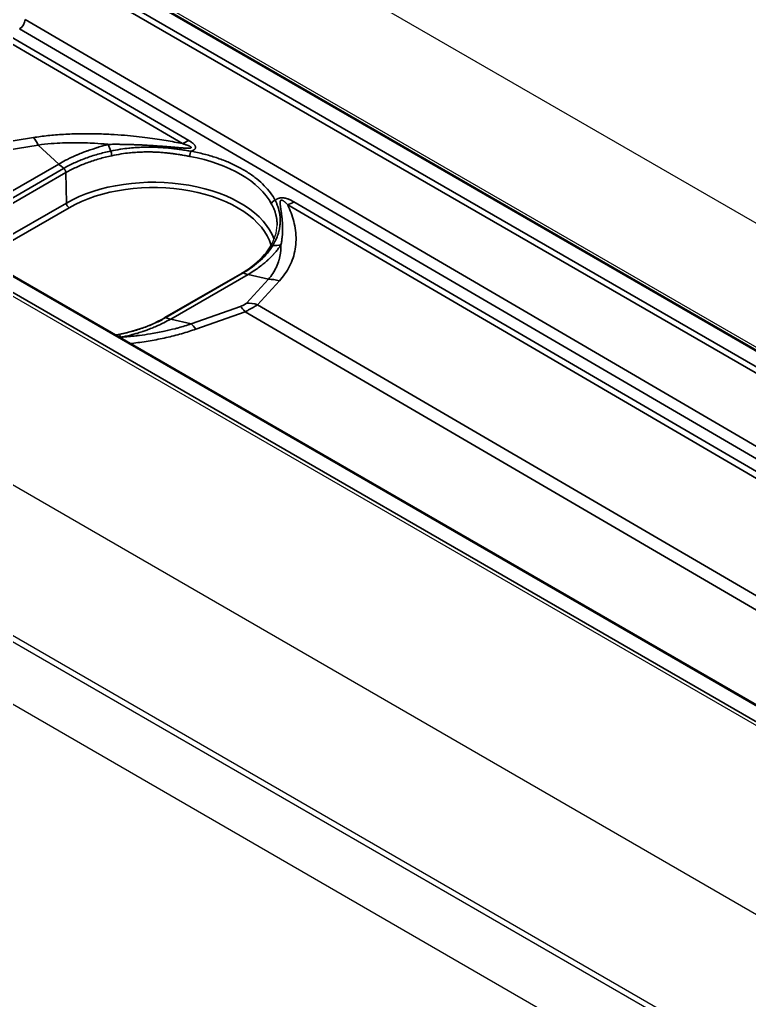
# Model space of a CAD drawing. Header units: millimetres. Extents: x 68 to 2000, y 100 to 2870.
# Drawn here: x 1266.9 to 1314.4, y 910.8 to 974.5 of the extents above; entities that cross this region are included whole.
import ezdxf

# ---------------------------------------------------------------- set-up
doc = ezdxf.new("R2010")
doc.units = ezdxf.units.MM
doc.header["$LTSCALE"] = 10
doc.layers.add('_Sichtbarkanten', color=7, linetype='Continuous', lineweight=25)
doc.layers.add('Sichtbar schmal (ISO)', color=7, linetype='Continuous', lineweight=35)

msp = doc.modelspace()

# ---------------------------------------------------------------- linework, layer by layer
at = {"layer": '_Sichtbarkanten'}
for p, q in [((1239.442, 1004.8), (1592.995, 800.676)), ((1200.551, 982.347), (1554.104, 778.223)), ((1268.434, 979.842), (1549.869, 817.355)), ((1268.893, 979.754), (1549.614, 817.68)), ((1529.887, 805.826), (1248.465, 968.305)), ((1528.295, 805.371), (1247.573, 967.446)), ((1225.476, 957.75), (1358.065, 881.2)), ((1281.335, 958.068), (1276.31, 955.168)), ((1358.065, 877.117), (1225.476, 953.667)), ((1263.13, 936.419), (1323.587, 901.514))]:
    msp.add_line(p, q, dxfattribs=at)
for points in [[(1283.192, 959.775), (1283.478, 960.247), (1283.627, 960.729), (1283.637, 961.184)], [(1273.141, 954.058), (1273.198, 954.069), (1273.254, 954.079), (1273.31, 954.09)]]:
    msp.add_open_spline(points, degree=3, dxfattribs=at)
for points, knots in [([(1281.335, 958.068), (1281.938, 958.417), (1282.446, 958.827), (1282.962, 959.431), (1283.086, 959.602), (1283.192, 959.775)], [0, 0, 0, 0, 0.5178966, 0.5178966, 0.7138598, 0.7138598, 0.7138598, 0.7138598]), ([(1273.31, 954.09), (1274.126, 954.249), (1274.904, 954.492), (1275.838, 954.911), (1276.082, 955.036), (1276.31, 955.168)], [0, 0, 0, 0, 0.5207502, 0.5207502, 0.7170145, 0.7170145, 0.7170145, 0.7170145])]:
    msp.add_open_spline(points, degree=3, knots=knots, dxfattribs=at)
at = {"layer": 'Sichtbar schmal (ISO)'}
for p, q in [((1549.744, 817.343), (1268.309, 979.829)), ((1548.671, 816.53), (1267.249, 979.009)), ((1267.425, 979.312), (1548.848, 816.833)), ((1373.371, 912.62), (1267.249, 974.543)), ((1373.016, 912.016), (1266.893, 973.938)), ((1265.595, 973.421), (1277.485, 966.484)), ((1265.998, 973.627), (1277.888, 966.69)), ((1529.762, 805.813), (1248.34, 968.293)), ((1247.443, 967.783), (1528.878, 805.296)), ((1267.8, 966.874), (1264.614, 966.363)), ((1268.106, 966.389), (1264.92, 965.878)), ((1268.106, 966.389), (1269.433, 965.155)), ((1269.433, 965.155), (1264.419, 962.26)), ((1269.758, 964.871), (1264.745, 961.976)), ((1269.903, 964.595), (1264.882, 961.696)), ((1269.933, 962.616), (1269.903, 964.595)), ((1269.933, 962.616), (1264.912, 959.718)), ((1270.109, 962.314), (1265.089, 959.415)), ((1360.57, 918.013), (1284.328, 962.492)), ((1360.973, 918.219), (1284.731, 962.698)), ((1276.4, 955.17), (1281.427, 958.073)), ((1281.747, 957.978), (1276.72, 955.076)), ((1283.076, 957.663), (1281.747, 957.978)), ((1281.65, 956.117), (1283.076, 957.663)), ((1282.36, 956.01), (1283.786, 957.555)), ((1278.048, 954.76), (1281.247, 955.884)), ((1347.699, 917.892), (1282.36, 956.01)), ((1278.355, 954.42), (1281.553, 955.544)), ((1346.892, 917.426), (1281.553, 955.544)), ((1278.048, 954.76), (1276.72, 955.076))]:
    msp.add_line(p, q, dxfattribs=at)
for centre, major_axis, ratio, start_param, end_param in [((1266.895, 974.346), (0.252, 0.432), 0.574372, 3.929641, 5.482984), ((1267.589, 964.735), (0.396, -2.468), 0.393811, 2.240031, 2.552528), ((1277.907, 970.762), (-2.52, -4.319), 0.574314, 0.673631, 0.787998), ((1273.139, 969.388), (-0.844, 4.928), 0.2363, 2.173153, 2.288257), ((1272.8, 965.828), (0.052, -0.244), 0.269756, 0.94211, 2.277777), ((1278.04, 965.78), (-0.045, -0.246), 0.23833, 3.782078, 5.332977), ((1275.592, 961.192), (8.044, -0.038), 0.580459, 0.302764, 1.273865), ((1270.466, 968.462), (-2.5, 4.33), 0.57735, 2.059502, 2.154544), ((1275.592, 959.349), (8.004, 0), 0.57735, 0.199414, 2.356194), ((1275.592, 959.148), (7.754, 0), 0.57735, 0.161447, 2.356194), ((1270.109, 962.518), (-0.125, 0.217), 0.57735, 0.802851, 2.356194), ((1283.515, 962.588), (-0.221, -0.117), 0.777335, 4.316243, 5.872026), ((1284.75, 966.77), (2.519, 4.319), 0.574305, 3.815214, 3.929583), ((1283.406, 959.646), (-0.214, 0.13), 0.76132, 5.358489, 6.283188), ((1282.357, 964.013), (-4.437, 2.305), 0.780416, 2.166146, 2.280298), ((1281.46, 957.852), (-0.125, 0.217), 0.589755, 5.691361, 6.283682), ((1280.749, 962.471), (-2.5, 4.33), 0.57735, 2.549208, 2.642415), ((1283.575, 955.416), (-1.838, 1.695), 0.802198, 5.25698, 5.569476), ((1281.746, 953.638), (-0.829, 2.359), 0.270007, 5.552685, 5.865182), ((1282.149, 953.871), (-1.838, 1.695), 0.802198, 5.25698, 5.569476), ((1275.722, 959.568), (-2.5, 4.33), 0.57735, 2.549208, 2.642415), ((1278.547, 952.514), (-0.829, 2.359), 0.270006, 5.552685, 5.865181), ((1273.056, 958.643), (0.846, -4.928), 0.23675, 5.857087, 5.971233)]:
    msp.add_ellipse(centre, major_axis=major_axis, ratio=ratio, start_param=start_param, end_param=end_param, dxfattribs=at)
for points in [[(1277.485, 966.484), (1277.312, 966.519), (1276.961, 966.587), (1276.423, 966.681), (1275.846, 966.774), (1275.211, 966.863), (1274.507, 966.948), (1273.72, 967.024), (1272.836, 967.086), (1271.862, 967.125), (1270.822, 967.13), (1269.752, 967.091), (1268.713, 967.005), (1268.095, 966.922), (1267.8, 966.874)], [(1273.171, 954.041), (1273.228, 954.051), (1273.285, 954.062), (1273.344, 954.073)], [(1273.503, 953.892), (1273.482, 953.89), (1273.462, 953.887), (1273.441, 953.885)]]:
    msp.add_open_spline(points, degree=3, dxfattribs=at)
for points, knots in [([(1277.888, 966.69), (1277.916, 966.674), (1277.942, 966.659), (1277.966, 966.643), (1277.991, 966.628), (1278.014, 966.613), (1278.035, 966.598), (1278.057, 966.583), (1278.078, 966.569), (1278.097, 966.554), (1278.116, 966.54), (1278.134, 966.526), (1278.151, 966.512), (1278.168, 966.498), (1278.184, 966.484), (1278.198, 966.471), (1278.213, 966.457), (1278.226, 966.444), (1278.238, 966.431), (1278.251, 966.418), (1278.262, 966.405), (1278.272, 966.392), (1278.282, 966.379), (1278.291, 966.366), (1278.298, 966.354), (1278.306, 966.341), (1278.313, 966.329), (1278.318, 966.316), (1278.323, 966.304), (1278.328, 966.292), (1278.33, 966.281), (1278.333, 966.269), (1278.335, 966.258), (1278.336, 966.247), (1278.336, 966.236), (1278.336, 966.225), (1278.334, 966.215), (1278.333, 966.204), (1278.33, 966.194), (1278.326, 966.185), (1278.323, 966.175), (1278.318, 966.165), (1278.312, 966.155), (1278.306, 966.146), (1278.299, 966.136), (1278.29, 966.126), (1278.281, 966.116), (1278.27, 966.106), (1278.258, 966.095), (1278.246, 966.085), (1278.232, 966.075), (1278.217, 966.066), (1278.202, 966.056), (1278.185, 966.046), (1278.167, 966.037), (1278.149, 966.028), (1278.129, 966.019), (1278.108, 966.01), (1278.087, 966.001), (1278.065, 965.992), (1278.041, 965.984)], [0, 0, 0, 0, 0.05, 0.05, 0.05, 0.1, 0.1, 0.1, 0.15, 0.15, 0.15, 0.2, 0.2, 0.2, 0.25, 0.25, 0.25, 0.3, 0.3, 0.3, 0.35, 0.35, 0.35, 0.4, 0.4, 0.4, 0.45, 0.45, 0.45, 0.5, 0.5, 0.5, 0.55, 0.55, 0.55, 0.6, 0.6, 0.6, 0.65, 0.65, 0.65, 0.7, 0.7, 0.7, 0.75, 0.75, 0.75, 0.8, 0.8, 0.8, 0.85, 0.85, 0.85, 0.9, 0.9, 0.9, 0.95, 0.95, 0.95, 1, 1, 1, 1]), ([(1272.657, 966.432), (1272.633, 966.434), (1272.609, 966.436), (1272.584, 966.438), (1272.321, 966.463), (1272.05, 966.484), (1271.769, 966.5), (1271.673, 966.506), (1271.576, 966.511), (1271.479, 966.515), (1271.264, 966.525), (1271.046, 966.531), (1270.827, 966.535), (1270.653, 966.538), (1270.479, 966.538), (1270.305, 966.537), (1270.159, 966.536), (1270.013, 966.533), (1269.868, 966.528), (1269.624, 966.521), (1269.382, 966.509), (1269.149, 966.493), (1269.08, 966.488), (1269.013, 966.483), (1268.946, 966.478), (1268.651, 966.455), (1268.372, 966.425), (1268.106, 966.389)], [0.0000012, 0.0000012, 0.0000012, 0.0000012, 0.0169782, 0.0169782, 0.0169782, 0.2, 0.2, 0.2, 0.2626292, 0.2626292, 0.2626292, 0.4, 0.4, 0.4, 0.5086743, 0.5086743, 0.5086743, 0.6, 0.6, 0.6, 0.7546445, 0.7546445, 0.7546445, 0.8, 0.8, 0.8, 1, 1, 1, 1]), ([(1272.657, 966.432), (1272.626, 966.423), (1272.594, 966.415), (1272.563, 966.406), (1272.479, 966.383), (1272.397, 966.36), (1272.315, 966.336), (1272.201, 966.304), (1272.089, 966.27), (1271.978, 966.236), (1271.949, 966.227), (1271.92, 966.218), (1271.891, 966.208), (1271.81, 966.183), (1271.729, 966.157), (1271.65, 966.13), (1271.542, 966.094), (1271.435, 966.057), (1271.327, 966.019), (1271.296, 966.008), (1271.265, 965.996), (1271.233, 965.985), (1271.156, 965.956), (1271.078, 965.927), (1270.998, 965.896), (1270.886, 965.853), (1270.771, 965.806), (1270.652, 965.756), (1270.635, 965.749), (1270.618, 965.742), (1270.6, 965.734), (1270.497, 965.69), (1270.39, 965.643), (1270.279, 965.592), (1270.189, 965.55), (1270.095, 965.505), (1269.999, 965.458), (1269.958, 965.437), (1269.916, 965.416), (1269.874, 965.395), (1269.733, 965.322), (1269.584, 965.242), (1269.433, 965.155)], [0.0000016, 0.0000016, 0.0000016, 0.0000016, 0.0305724, 0.0305724, 0.0305724, 0.1111111, 0.1111111, 0.1111111, 0.2222222, 0.2222222, 0.2222222, 0.2516769, 0.2516769, 0.2516769, 0.3333333, 0.3333333, 0.3333333, 0.4444444, 0.4444444, 0.4444444, 0.4764553, 0.4764553, 0.4764553, 0.5555556, 0.5555556, 0.5555556, 0.6666667, 0.6666667, 0.6666667, 0.6824604, 0.6824604, 0.6824604, 0.7777778, 0.7777778, 0.7777778, 0.8556233, 0.8556233, 0.8556233, 0.8888889, 0.8888889, 0.8888889, 1, 1, 1, 1]), ([(1277.485, 966.484), (1277.518, 966.474), (1277.549, 966.464), (1277.578, 966.454), (1277.608, 966.444), (1277.636, 966.435), (1277.662, 966.426), (1277.688, 966.417), (1277.713, 966.408), (1277.737, 966.399), (1277.761, 966.391), (1277.783, 966.382), (1277.804, 966.374), (1277.825, 966.366), (1277.845, 966.358), (1277.863, 966.35), (1277.882, 966.343), (1277.899, 966.335), (1277.915, 966.328), (1277.931, 966.321), (1277.945, 966.314), (1277.959, 966.307), (1277.972, 966.3), (1277.984, 966.294), (1277.995, 966.287), (1278.006, 966.281), (1278.015, 966.275), (1278.023, 966.27), (1278.031, 966.264), (1278.038, 966.258), (1278.043, 966.253), (1278.048, 966.248), (1278.052, 966.244), (1278.054, 966.239), (1278.057, 966.235), (1278.058, 966.231), (1278.058, 966.227), (1278.058, 966.223), (1278.057, 966.22), (1278.054, 966.217), (1278.052, 966.213), (1278.048, 966.21), (1278.042, 966.207), (1278.036, 966.204), (1278.029, 966.201), (1278.02, 966.199), (1278.011, 966.196), (1277.999, 966.194), (1277.987, 966.192), (1277.985, 966.192), (1277.983, 966.192), (1277.981, 966.191), (1277.97, 966.19), (1277.957, 966.188), (1277.943, 966.187), (1277.94, 966.187), (1277.938, 966.187), (1277.935, 966.187), (1277.921, 966.186), (1277.905, 966.185), (1277.888, 966.185), (1277.885, 966.185), (1277.882, 966.185), (1277.879, 966.185), (1277.862, 966.185), (1277.843, 966.184), (1277.823, 966.185), (1277.82, 966.185), (1277.816, 966.185), (1277.812, 966.185), (1277.792, 966.185), (1277.771, 966.185), (1277.749, 966.186), (1277.745, 966.186), (1277.741, 966.186), (1277.736, 966.187), (1277.714, 966.187), (1277.691, 966.188), (1277.667, 966.189), (1277.661, 966.19), (1277.656, 966.19), (1277.651, 966.19), (1277.627, 966.191), (1277.602, 966.193), (1277.576, 966.194), (1277.57, 966.194), (1277.564, 966.195), (1277.558, 966.195), (1277.532, 966.197), (1277.504, 966.199), (1277.476, 966.2), (1277.469, 966.201), (1277.462, 966.201), (1277.456, 966.202), (1277.427, 966.204), (1277.397, 966.206), (1277.367, 966.208), (1277.359, 966.209), (1277.351, 966.209), (1277.343, 966.21), (1277.312, 966.212), (1277.28, 966.215), (1277.247, 966.217), (1277.238, 966.218), (1277.229, 966.219), (1277.22, 966.219), (1277.186, 966.222), (1277.151, 966.225), (1277.115, 966.228), (1277.105, 966.229), (1277.094, 966.229), (1277.084, 966.23), (1277.047, 966.233), (1277.009, 966.236), (1276.97, 966.24), (1276.958, 966.241), (1276.947, 966.242), (1276.935, 966.243), (1276.895, 966.246), (1276.854, 966.249), (1276.811, 966.253), (1276.798, 966.254), (1276.785, 966.255), (1276.771, 966.256), (1276.728, 966.26), (1276.683, 966.264), (1276.637, 966.268), (1276.622, 966.269), (1276.607, 966.27), (1276.592, 966.271), (1276.545, 966.275), (1276.496, 966.279), (1276.445, 966.283), (1276.429, 966.285), (1276.412, 966.286), (1276.394, 966.288), (1276.343, 966.292), (1276.29, 966.296), (1276.236, 966.3), (1276.217, 966.302), (1276.197, 966.303), (1276.178, 966.305), (1276.123, 966.309), (1276.065, 966.314), (1276.006, 966.318), (1275.984, 966.32), (1275.963, 966.321), (1275.941, 966.323), (1275.881, 966.327), (1275.818, 966.332), (1275.754, 966.336), (1275.73, 966.338), (1275.705, 966.34), (1275.681, 966.342), (1275.616, 966.346), (1275.549, 966.351), (1275.479, 966.355), (1275.452, 966.357), (1275.424, 966.359), (1275.396, 966.36), (1275.326, 966.365), (1275.253, 966.369), (1275.179, 966.373), (1275.148, 966.375), (1275.117, 966.377), (1275.085, 966.379), (1275.009, 966.383), (1274.931, 966.387), (1274.85, 966.391), (1274.815, 966.393), (1274.78, 966.394), (1274.745, 966.396), (1274.663, 966.4), (1274.578, 966.404), (1274.491, 966.407), (1274.452, 966.409), (1274.413, 966.41), (1274.373, 966.412), (1274.284, 966.415), (1274.193, 966.418), (1274.099, 966.421), (1274.055, 966.422), (1274.011, 966.423), (1273.966, 966.424), (1273.87, 966.427), (1273.771, 966.429), (1273.668, 966.431), (1273.618, 966.431), (1273.568, 966.432), (1273.517, 966.433), (1273.412, 966.434), (1273.303, 966.435), (1273.19, 966.435), (1273.133, 966.435), (1273.076, 966.435), (1273.018, 966.435), (1272.901, 966.435), (1272.781, 966.433), (1272.657, 966.432)], [0, 0, 0, 0, 0.02439, 0.02439, 0.02439, 0.04878, 0.04878, 0.04878, 0.073171, 0.073171, 0.073171, 0.097561, 0.097561, 0.097561, 0.121951, 0.121951, 0.121951, 0.146341, 0.146341, 0.146341, 0.170732, 0.170732, 0.170732, 0.195122, 0.195122, 0.195122, 0.219512, 0.219512, 0.219512, 0.243902, 0.243902, 0.243902, 0.268293, 0.268293, 0.268293, 0.292683, 0.292683, 0.292683, 0.317073, 0.317073, 0.317073, 0.341463, 0.341463, 0.341463, 0.365854, 0.365854, 0.365854, 0.390244, 0.390244, 0.390244, 0.393518, 0.393518, 0.393518, 0.414634, 0.414634, 0.414634, 0.418112, 0.418112, 0.418112, 0.439024, 0.439024, 0.439024, 0.442703, 0.442703, 0.442703, 0.463415, 0.463415, 0.463415, 0.467296, 0.467296, 0.467296, 0.487805, 0.487805, 0.487805, 0.491893, 0.491893, 0.491893, 0.512195, 0.512195, 0.512195, 0.516493, 0.516493, 0.516493, 0.536585, 0.536585, 0.536585, 0.541088, 0.541088, 0.541088, 0.560976, 0.560976, 0.560976, 0.565682, 0.565682, 0.565682, 0.585366, 0.585366, 0.585366, 0.590276, 0.590276, 0.590276, 0.609756, 0.609756, 0.609756, 0.61487, 0.61487, 0.61487, 0.634146, 0.634146, 0.634146, 0.639465, 0.639465, 0.639465, 0.658537, 0.658537, 0.658537, 0.66406, 0.66406, 0.66406, 0.682927, 0.682927, 0.682927, 0.688655, 0.688655, 0.688655, 0.707317, 0.707317, 0.707317, 0.713249, 0.713249, 0.713249, 0.731707, 0.731707, 0.731707, 0.737844, 0.737844, 0.737844, 0.756098, 0.756098, 0.756098, 0.762438, 0.762438, 0.762438, 0.780488, 0.780488, 0.780488, 0.787032, 0.787032, 0.787032, 0.804878, 0.804878, 0.804878, 0.811627, 0.811627, 0.811627, 0.829268, 0.829268, 0.829268, 0.836222, 0.836222, 0.836222, 0.853659, 0.853659, 0.853659, 0.860817, 0.860817, 0.860817, 0.878049, 0.878049, 0.878049, 0.885411, 0.885411, 0.885411, 0.902439, 0.902439, 0.902439, 0.910011, 0.910011, 0.910011, 0.926829, 0.926829, 0.926829, 0.934609, 0.934609, 0.934609, 0.95122, 0.95122, 0.95122, 0.959197, 0.959197, 0.959197, 0.97561, 0.97561, 0.97561, 0.983776, 0.983776, 0.983776, 1, 1, 1, 1]), ([(1278.041, 965.984), (1277.999, 965.991), (1277.955, 965.998), (1277.907, 966.006), (1277.905, 966.007), (1277.902, 966.007), (1277.9, 966.008), (1277.855, 966.015), (1277.806, 966.023), (1277.755, 966.031), (1277.749, 966.032), (1277.743, 966.033), (1277.738, 966.034), (1277.689, 966.042), (1277.637, 966.05), (1277.583, 966.059), (1277.573, 966.061), (1277.562, 966.062), (1277.552, 966.064), (1277.501, 966.072), (1277.448, 966.08), (1277.392, 966.088), (1277.376, 966.091), (1277.36, 966.093), (1277.343, 966.095), (1277.291, 966.103), (1277.237, 966.111), (1277.181, 966.118), (1277.158, 966.121), (1277.135, 966.124), (1277.112, 966.128), (1277.059, 966.135), (1277.005, 966.141), (1276.949, 966.148), (1276.918, 966.152), (1276.887, 966.156), (1276.856, 966.159), (1276.803, 966.166), (1276.749, 966.172), (1276.693, 966.177), (1276.653, 966.182), (1276.613, 966.186), (1276.572, 966.19), (1276.52, 966.195), (1276.466, 966.2), (1276.411, 966.204), (1276.361, 966.208), (1276.31, 966.213), (1276.257, 966.216), (1276.206, 966.22), (1276.155, 966.224), (1276.102, 966.227), (1276.039, 966.231), (1275.974, 966.235), (1275.908, 966.238), (1275.86, 966.24), (1275.81, 966.242), (1275.76, 966.244), (1275.682, 966.247), (1275.602, 966.249), (1275.519, 966.251), (1275.475, 966.251), (1275.429, 966.252), (1275.383, 966.252), (1275.288, 966.253), (1275.189, 966.253), (1275.086, 966.251), (1275.047, 966.25), (1275.007, 966.25), (1274.967, 966.249), (1274.851, 966.246), (1274.729, 966.241), (1274.603, 966.234), (1274.571, 966.232), (1274.539, 966.23), (1274.507, 966.228), (1274.366, 966.219), (1274.219, 966.207), (1274.065, 966.192), (1274.043, 966.19), (1274.021, 966.187), (1273.998, 966.185), (1273.83, 966.167), (1273.654, 966.145), (1273.469, 966.117), (1273.458, 966.115), (1273.447, 966.113), (1273.436, 966.112), (1273.239, 966.081), (1273.032, 966.043), (1272.816, 965.998)], [0, 0, 0, 0, 0.0625, 0.0625, 0.0625, 0.0654165, 0.0654165, 0.0654165, 0.125, 0.125, 0.125, 0.1314929, 0.1314929, 0.1314929, 0.1875, 0.1875, 0.1875, 0.1982752, 0.1982752, 0.1982752, 0.25, 0.25, 0.25, 0.2650897, 0.2650897, 0.2650897, 0.3125, 0.3125, 0.3125, 0.3317574, 0.3317574, 0.3317574, 0.375, 0.375, 0.375, 0.3984009, 0.3984009, 0.3984009, 0.4375, 0.4375, 0.4375, 0.4650881, 0.4650881, 0.4650881, 0.5, 0.5, 0.5, 0.5318572, 0.5318572, 0.5318572, 0.5625, 0.5625, 0.5625, 0.5987144, 0.5987144, 0.5987144, 0.625, 0.625, 0.625, 0.6656738, 0.6656738, 0.6656738, 0.6875, 0.6875, 0.6875, 0.7327477, 0.7327477, 0.7327477, 0.75, 0.75, 0.75, 0.7999678, 0.7999678, 0.7999678, 0.8125, 0.8125, 0.8125, 0.8671806, 0.8671806, 0.8671806, 0.875, 0.875, 0.875, 0.9340318, 0.9340318, 0.9340318, 0.9375, 0.9375, 0.9375, 0.9999996, 0.9999996, 0.9999996, 0.9999996]), ([(1272.816, 965.998), (1272.532, 965.937), (1272.253, 965.868), (1271.981, 965.791), (1271.707, 965.713), (1271.44, 965.626), (1271.182, 965.531), (1270.924, 965.436), (1270.675, 965.333), (1270.437, 965.223), (1270.199, 965.112), (1269.973, 964.995), (1269.758, 964.871)], [0, 0, 0, 0, 0.248767, 0.248767, 0.248767, 0.499446, 0.499446, 0.499446, 0.749957, 0.749957, 0.749957, 1, 1, 1, 1]), ([(1272.884, 965.696), (1272.607, 965.636), (1272.334, 965.568), (1272.069, 965.492), (1271.802, 965.416), (1271.541, 965.331), (1271.29, 965.238), (1271.039, 965.145), (1270.796, 965.045), (1270.564, 964.938), (1270.333, 964.83), (1270.112, 964.716), (1269.903, 964.595)], [0, 0, 0, 0, 0.2490962, 0.2490962, 0.2490962, 0.5, 0.5, 0.5, 0.75, 0.75, 0.75, 1, 1, 1, 1]), ([(1277.966, 965.646), (1277.925, 965.654), (1277.881, 965.662), (1277.834, 965.67), (1277.832, 965.671), (1277.83, 965.671), (1277.828, 965.672), (1277.783, 965.68), (1277.735, 965.688), (1277.685, 965.698), (1277.679, 965.699), (1277.674, 965.7), (1277.668, 965.7), (1277.621, 965.709), (1277.57, 965.718), (1277.518, 965.727), (1277.508, 965.729), (1277.497, 965.731), (1277.487, 965.733), (1277.438, 965.741), (1277.386, 965.75), (1277.332, 965.759), (1277.316, 965.761), (1277.301, 965.764), (1277.284, 965.766), (1277.234, 965.775), (1277.181, 965.783), (1277.127, 965.791), (1277.105, 965.794), (1277.082, 965.798), (1277.06, 965.801), (1277.008, 965.808), (1276.956, 965.816), (1276.901, 965.823), (1276.871, 965.827), (1276.841, 965.831), (1276.811, 965.835), (1276.759, 965.842), (1276.707, 965.848), (1276.652, 965.855), (1276.614, 965.859), (1276.575, 965.864), (1276.535, 965.868), (1276.484, 965.873), (1276.433, 965.879), (1276.379, 965.884), (1276.331, 965.888), (1276.281, 965.893), (1276.23, 965.897), (1276.18, 965.901), (1276.13, 965.905), (1276.078, 965.909), (1276.017, 965.913), (1275.955, 965.917), (1275.89, 965.921), (1275.843, 965.924), (1275.795, 965.926), (1275.747, 965.928), (1275.671, 965.931), (1275.593, 965.934), (1275.512, 965.936), (1275.469, 965.937), (1275.425, 965.938), (1275.38, 965.939), (1275.288, 965.94), (1275.191, 965.94), (1275.092, 965.939), (1275.053, 965.939), (1275.015, 965.938), (1274.976, 965.937), (1274.862, 965.935), (1274.745, 965.931), (1274.622, 965.924), (1274.591, 965.923), (1274.56, 965.921), (1274.528, 965.919), (1274.391, 965.911), (1274.248, 965.9), (1274.098, 965.885), (1274.077, 965.883), (1274.055, 965.881), (1274.034, 965.878), (1273.87, 965.861), (1273.699, 965.84), (1273.519, 965.812), (1273.508, 965.811), (1273.498, 965.809), (1273.487, 965.807), (1273.295, 965.777), (1273.094, 965.741), (1272.884, 965.696)], [0.0000001, 0.0000001, 0.0000001, 0.0000001, 0.0625, 0.0625, 0.0625, 0.0654174, 0.0654174, 0.0654174, 0.125, 0.125, 0.125, 0.1314931, 0.1314931, 0.1314931, 0.1875, 0.1875, 0.1875, 0.1982746, 0.1982746, 0.1982746, 0.25, 0.25, 0.25, 0.2650893, 0.2650893, 0.2650893, 0.3125, 0.3125, 0.3125, 0.331757, 0.331757, 0.331757, 0.375, 0.375, 0.375, 0.3984005, 0.3984005, 0.3984005, 0.4375, 0.4375, 0.4375, 0.4650877, 0.4650877, 0.4650877, 0.5, 0.5, 0.5, 0.5318567, 0.5318567, 0.5318567, 0.5625, 0.5625, 0.5625, 0.5987139, 0.5987139, 0.5987139, 0.625, 0.625, 0.625, 0.6656732, 0.6656732, 0.6656732, 0.6875, 0.6875, 0.6875, 0.7327472, 0.7327472, 0.7327472, 0.75, 0.75, 0.75, 0.7999672, 0.7999672, 0.7999672, 0.8125, 0.8125, 0.8125, 0.8671801, 0.8671801, 0.8671801, 0.875, 0.875, 0.875, 0.9340309, 0.9340309, 0.9340309, 0.9375, 0.9375, 0.9375, 1, 1, 1, 1]), ([(1283.516, 962.791), (1283.427, 962.957), (1283.221, 963.282), (1282.821, 963.75), (1282.338, 964.189), (1281.776, 964.596), (1281.142, 964.966), (1280.444, 965.294), (1279.689, 965.576), (1278.886, 965.81), (1278.327, 965.932), (1278.041, 965.984)], [0, 0, 0, 0, 0.1111111, 0.2222222, 0.3333333, 0.4444444, 0.5555556, 0.6666667, 0.7777778, 0.8888889, 1, 1, 1, 1]), ([(1269.758, 964.871), (1269.774, 964.858), (1269.789, 964.844), (1269.804, 964.827), (1269.818, 964.811), (1269.832, 964.793), (1269.844, 964.774), (1269.85, 964.763), (1269.856, 964.753), (1269.862, 964.742), (1269.866, 964.733), (1269.871, 964.724), (1269.875, 964.714), (1269.883, 964.694), (1269.89, 964.673), (1269.895, 964.653), (1269.9, 964.633), (1269.902, 964.613), (1269.903, 964.595)], [0, 0, 0, 0, 0.2, 0.2, 0.2, 0.4, 0.4, 0.4, 0.507718, 0.507718, 0.507718, 0.6, 0.6, 0.6, 0.8, 0.8, 0.8, 1, 1, 1, 1]), ([(1284.731, 962.698), (1284.703, 962.715), (1284.647, 962.746), (1284.566, 962.788), (1284.488, 962.825), (1284.411, 962.858), (1284.337, 962.886), (1284.265, 962.91), (1284.195, 962.929), (1284.126, 962.944), (1284.058, 962.954), (1283.994, 962.96), (1283.934, 962.961), (1283.879, 962.957), (1283.827, 962.95), (1283.775, 962.939), (1283.719, 962.921), (1283.664, 962.897), (1283.612, 962.868), (1283.562, 962.832), (1283.531, 962.806), (1283.516, 962.791)], [0.0000001, 0.0000001, 0.0000001, 0.0000001, 0.0526316, 0.1052632, 0.1578947, 0.2105263, 0.2631579, 0.3157895, 0.3684211, 0.4210526, 0.4736842, 0.5263158, 0.5789474, 0.6315789, 0.6842105, 0.7368421, 0.7894737, 0.8421053, 0.8947368, 0.9473684, 1, 1, 1, 1]), ([(1283.637, 961.184), (1283.637, 961.205), (1283.637, 961.225), (1283.637, 961.246), (1283.637, 961.276), (1283.636, 961.305), (1283.635, 961.334), (1283.634, 961.364), (1283.632, 961.394), (1283.63, 961.424), (1283.628, 961.455), (1283.625, 961.486), (1283.621, 961.516), (1283.618, 961.539), (1283.615, 961.563), (1283.612, 961.585), (1283.607, 961.618), (1283.602, 961.649), (1283.596, 961.68), (1283.593, 961.697), (1283.59, 961.715), (1283.586, 961.733), (1283.579, 961.765), (1283.572, 961.797), (1283.564, 961.828), (1283.561, 961.841), (1283.558, 961.854), (1283.554, 961.867), (1283.546, 961.9), (1283.536, 961.932), (1283.527, 961.962), (1283.524, 961.971), (1283.521, 961.981), (1283.518, 961.989), (1283.508, 962.022), (1283.497, 962.054), (1283.486, 962.085), (1283.484, 962.09), (1283.482, 962.096), (1283.48, 962.102), (1283.468, 962.135), (1283.456, 962.166), (1283.443, 962.196), (1283.442, 962.199), (1283.441, 962.202), (1283.44, 962.204), (1283.427, 962.237), (1283.413, 962.268), (1283.4, 962.298), (1283.386, 962.329), (1283.372, 962.358), (1283.359, 962.386), (1283.358, 962.387), (1283.358, 962.389), (1283.357, 962.39), (1283.343, 962.418), (1283.33, 962.445), (1283.317, 962.471), (1283.303, 962.498), (1283.289, 962.524), (1283.276, 962.549)], [0.3281358, 0.3281358, 0.3281358, 0.3281358, 0.3469632, 0.3469632, 0.3469632, 0.375, 0.375, 0.375, 0.4051231, 0.4051231, 0.4051231, 0.4375, 0.4375, 0.4375, 0.4633555, 0.4633555, 0.4633555, 0.5, 0.5, 0.5, 0.5216506, 0.5216506, 0.5216506, 0.5625, 0.5625, 0.5625, 0.5799973, 0.5799973, 0.5799973, 0.625, 0.625, 0.625, 0.6383475, 0.6383475, 0.6383475, 0.6875, 0.6875, 0.6875, 0.6966286, 0.6966286, 0.6966286, 0.75, 0.75, 0.75, 0.7548721, 0.7548721, 0.7548721, 0.8125, 0.8125, 0.8125, 0.8722906, 0.8722906, 0.8722906, 0.875, 0.875, 0.875, 0.9356381, 0.9356381, 0.9356381, 1, 1, 1, 1]), ([(1283.356, 959.854), (1283.427, 959.972), (1283.487, 960.085), (1283.538, 960.192), (1283.542, 960.201), (1283.546, 960.21), (1283.55, 960.219), (1283.595, 960.316), (1283.633, 960.409), (1283.665, 960.497), (1283.671, 960.513), (1283.676, 960.529), (1283.682, 960.545), (1283.709, 960.624), (1283.732, 960.7), (1283.751, 960.772), (1283.756, 960.794), (1283.762, 960.815), (1283.767, 960.836), (1283.782, 960.9), (1283.794, 960.961), (1283.804, 961.02), (1283.809, 961.046), (1283.813, 961.072), (1283.816, 961.097), (1283.823, 961.148), (1283.829, 961.197), (1283.833, 961.244), (1283.836, 961.273), (1283.838, 961.302), (1283.839, 961.329), (1283.842, 961.37), (1283.843, 961.409), (1283.843, 961.447), (1283.844, 961.478), (1283.843, 961.509), (1283.843, 961.538), (1283.842, 961.57), (1283.841, 961.601), (1283.839, 961.631), (1283.837, 961.664), (1283.835, 961.695), (1283.832, 961.726), (1283.829, 961.751), (1283.827, 961.775), (1283.824, 961.798), (1283.82, 961.832), (1283.815, 961.864), (1283.81, 961.896), (1283.807, 961.914), (1283.804, 961.933), (1283.801, 961.951), (1283.795, 961.985), (1283.788, 962.017), (1283.781, 962.049), (1283.778, 962.063), (1283.775, 962.076), (1283.772, 962.089), (1283.764, 962.124), (1283.755, 962.157), (1283.747, 962.188), (1283.744, 962.198), (1283.742, 962.207), (1283.739, 962.216), (1283.729, 962.251), (1283.719, 962.283), (1283.709, 962.315), (1283.707, 962.321), (1283.705, 962.327), (1283.703, 962.333), (1283.692, 962.366), (1283.681, 962.399), (1283.67, 962.43), (1283.669, 962.433), (1283.668, 962.436), (1283.667, 962.439), (1283.654, 962.472), (1283.642, 962.504), (1283.63, 962.535), (1283.617, 962.567), (1283.604, 962.597), (1283.592, 962.626), (1283.591, 962.627), (1283.591, 962.628), (1283.59, 962.63), (1283.578, 962.659), (1283.565, 962.686), (1283.553, 962.712), (1283.541, 962.74), (1283.528, 962.766), (1283.516, 962.791)], [0, 0, 0, 0, 0.057634, 0.057634, 0.057634, 0.0625, 0.0625, 0.0625, 0.115253, 0.115253, 0.115253, 0.125, 0.125, 0.125, 0.173021, 0.173021, 0.173021, 0.1875, 0.1875, 0.1875, 0.2309, 0.2309, 0.2309, 0.25, 0.25, 0.25, 0.288885, 0.288885, 0.288885, 0.3125, 0.3125, 0.3125, 0.346963, 0.346963, 0.346963, 0.375, 0.375, 0.375, 0.405123, 0.405123, 0.405123, 0.4375, 0.4375, 0.4375, 0.463355, 0.463355, 0.463355, 0.5, 0.5, 0.5, 0.521651, 0.521651, 0.521651, 0.5625, 0.5625, 0.5625, 0.579997, 0.579997, 0.579997, 0.625, 0.625, 0.625, 0.638348, 0.638348, 0.638348, 0.6875, 0.6875, 0.6875, 0.696629, 0.696629, 0.696629, 0.75, 0.75, 0.75, 0.754872, 0.754872, 0.754872, 0.8125, 0.8125, 0.8125, 0.872291, 0.872291, 0.872291, 0.875, 0.875, 0.875, 0.935638, 0.935638, 0.935638, 1, 1, 1, 1]), ([(1283.786, 957.555), (1283.917, 957.698), (1284.039, 957.849), (1284.15, 958.007), (1284.261, 958.166), (1284.362, 958.334), (1284.45, 958.508), (1284.538, 958.683), (1284.613, 958.864), (1284.674, 959.051), (1284.735, 959.237), (1284.783, 959.429), (1284.815, 959.624), (1284.848, 959.82), (1284.866, 960.019), (1284.869, 960.221), (1284.872, 960.423), (1284.861, 960.627), (1284.836, 960.829), (1284.811, 961.031), (1284.772, 961.231), (1284.722, 961.425), (1284.673, 961.618), (1284.613, 961.805), (1284.546, 961.983), (1284.479, 962.161), (1284.406, 962.33), (1284.328, 962.492)], [0, 0, 0, 0, 0.1111111, 0.1111111, 0.1111111, 0.2222222, 0.2222222, 0.2222222, 0.3333333, 0.3333333, 0.3333333, 0.4444444, 0.4444444, 0.4444444, 0.5555556, 0.5555556, 0.5555556, 0.6666667, 0.6666667, 0.6666667, 0.7777778, 0.7777778, 0.7777778, 0.8888889, 0.8888889, 0.8888889, 0.9999998, 0.9999998, 0.9999998, 0.9999998]), ([(1284.328, 962.492), (1284.312, 962.51), (1284.297, 962.527), (1284.282, 962.543), (1284.267, 962.559), (1284.253, 962.574), (1284.239, 962.589), (1284.225, 962.603), (1284.211, 962.617), (1284.197, 962.63), (1284.196, 962.631), (1284.196, 962.632), (1284.195, 962.633), (1284.182, 962.645), (1284.17, 962.657), (1284.158, 962.667), (1284.157, 962.668), (1284.156, 962.67), (1284.154, 962.671), (1284.143, 962.681), (1284.131, 962.691), (1284.12, 962.7), (1284.119, 962.701), (1284.118, 962.702), (1284.116, 962.704), (1284.106, 962.713), (1284.095, 962.721), (1284.085, 962.729), (1284.083, 962.73), (1284.082, 962.731), (1284.08, 962.732), (1284.07, 962.74), (1284.061, 962.746), (1284.051, 962.753), (1284.05, 962.754), (1284.048, 962.755), (1284.046, 962.756), (1284.037, 962.762), (1284.028, 962.768), (1284.02, 962.773), (1284.018, 962.774), (1284.016, 962.775), (1284.014, 962.776), (1284.006, 962.78), (1283.998, 962.784), (1283.99, 962.788), (1283.988, 962.789), (1283.987, 962.79), (1283.985, 962.79), (1283.977, 962.794), (1283.97, 962.796), (1283.964, 962.798), (1283.962, 962.799), (1283.96, 962.799), (1283.958, 962.8), (1283.952, 962.802), (1283.946, 962.803), (1283.941, 962.804), (1283.939, 962.804), (1283.937, 962.804), (1283.935, 962.805), (1283.93, 962.805), (1283.925, 962.805), (1283.921, 962.805), (1283.919, 962.805), (1283.917, 962.805), (1283.915, 962.805), (1283.911, 962.804), (1283.907, 962.803), (1283.903, 962.802), (1283.901, 962.802), (1283.899, 962.801), (1283.898, 962.801), (1283.894, 962.799), (1283.89, 962.797), (1283.886, 962.795), (1283.884, 962.794), (1283.882, 962.792), (1283.881, 962.791), (1283.877, 962.788), (1283.874, 962.785), (1283.871, 962.781), (1283.869, 962.779), (1283.867, 962.777), (1283.866, 962.775), (1283.863, 962.771), (1283.86, 962.767), (1283.858, 962.762), (1283.857, 962.759), (1283.855, 962.756), (1283.854, 962.753), (1283.852, 962.748), (1283.85, 962.742), (1283.848, 962.736), (1283.847, 962.732), (1283.846, 962.729), (1283.845, 962.725), (1283.844, 962.718), (1283.843, 962.712), (1283.842, 962.705), (1283.841, 962.7), (1283.84, 962.695), (1283.84, 962.69), (1283.839, 962.683), (1283.838, 962.676), (1283.838, 962.668), (1283.838, 962.663), (1283.837, 962.657), (1283.837, 962.651), (1283.837, 962.643), (1283.837, 962.635), (1283.837, 962.627), (1283.837, 962.62), (1283.837, 962.613), (1283.837, 962.606), (1283.837, 962.598), (1283.838, 962.59), (1283.838, 962.581), (1283.838, 962.573), (1283.839, 962.565), (1283.839, 962.557), (1283.84, 962.549), (1283.84, 962.54), (1283.841, 962.531), (1283.842, 962.522), (1283.843, 962.513), (1283.844, 962.504), (1283.844, 962.495), (1283.845, 962.485), (1283.846, 962.476), (1283.847, 962.466), (1283.849, 962.455), (1283.85, 962.445), (1283.851, 962.435), (1283.852, 962.425), (1283.853, 962.415), (1283.855, 962.404), (1283.856, 962.392), (1283.858, 962.38), (1283.859, 962.37), (1283.86, 962.36), (1283.862, 962.349), (1283.864, 962.336), (1283.865, 962.323), (1283.867, 962.309), (1283.869, 962.298), (1283.87, 962.288), (1283.872, 962.277), (1283.874, 962.262), (1283.876, 962.247), (1283.878, 962.231), (1283.88, 962.22), (1283.882, 962.209), (1283.883, 962.198), (1283.886, 962.181), (1283.888, 962.163), (1283.891, 962.145), (1283.893, 962.134), (1283.894, 962.122), (1283.896, 962.111), (1283.899, 962.091), (1283.902, 962.071), (1283.905, 962.051), (1283.906, 962.039), (1283.908, 962.028), (1283.91, 962.016), (1283.913, 961.994), (1283.916, 961.971), (1283.919, 961.948), (1283.921, 961.936), (1283.923, 961.924), (1283.924, 961.911), (1283.928, 961.886), (1283.931, 961.861), (1283.934, 961.834), (1283.936, 961.822), (1283.937, 961.81), (1283.939, 961.797), (1283.943, 961.769), (1283.946, 961.74), (1283.95, 961.709), (1283.951, 961.697), (1283.952, 961.684), (1283.954, 961.672), (1283.957, 961.64), (1283.961, 961.607), (1283.964, 961.573), (1283.965, 961.561), (1283.966, 961.548), (1283.968, 961.535), (1283.971, 961.5), (1283.974, 961.463), (1283.977, 961.425), (1283.978, 961.413), (1283.979, 961.4), (1283.98, 961.388), (1283.982, 961.348), (1283.985, 961.307), (1283.987, 961.264), (1283.988, 961.252), (1283.988, 961.24), (1283.989, 961.227), (1283.991, 961.183), (1283.993, 961.137), (1283.994, 961.089), (1283.994, 961.077), (1283.994, 961.065), (1283.994, 961.053), (1283.995, 961.003), (1283.995, 960.951), (1283.995, 960.897), (1283.995, 960.885), (1283.995, 960.873), (1283.994, 960.861), (1283.993, 960.805), (1283.991, 960.746), (1283.988, 960.685), (1283.988, 960.674), (1283.987, 960.662), (1283.987, 960.651), (1283.983, 960.587), (1283.978, 960.521), (1283.971, 960.451), (1283.97, 960.441), (1283.969, 960.43), (1283.968, 960.42), (1283.961, 960.348), (1283.951, 960.273), (1283.939, 960.194), (1283.938, 960.184), (1283.937, 960.175), (1283.935, 960.165), (1283.922, 960.084), (1283.907, 959.998), (1283.888, 959.91), (1283.886, 959.902), (1283.884, 959.893), (1283.883, 959.885)], [0, 0, 0, 0, 0.0243902, 0.0243902, 0.0243902, 0.0487805, 0.0487805, 0.0487805, 0.0731707, 0.0731707, 0.0731707, 0.0748433, 0.0748433, 0.0748433, 0.097561, 0.097561, 0.097561, 0.0997919, 0.0997919, 0.0997919, 0.1219512, 0.1219512, 0.1219512, 0.1247412, 0.1247412, 0.1247412, 0.1463415, 0.1463415, 0.1463415, 0.1496887, 0.1496887, 0.1496887, 0.1707317, 0.1707317, 0.1707317, 0.1746336, 0.1746336, 0.1746336, 0.195122, 0.195122, 0.195122, 0.1995774, 0.1995774, 0.1995774, 0.2195122, 0.2195122, 0.2195122, 0.2245265, 0.2245265, 0.2245265, 0.2439024, 0.2439024, 0.2439024, 0.2494911, 0.2494911, 0.2494911, 0.2682927, 0.2682927, 0.2682927, 0.2744777, 0.2744777, 0.2744777, 0.2926829, 0.2926829, 0.2926829, 0.2994198, 0.2994198, 0.2994198, 0.3170732, 0.3170732, 0.3170732, 0.3243039, 0.3243039, 0.3243039, 0.3414634, 0.3414634, 0.3414634, 0.3492553, 0.3492553, 0.3492553, 0.3658537, 0.3658537, 0.3658537, 0.3742197, 0.3742197, 0.3742197, 0.3902439, 0.3902439, 0.3902439, 0.3991713, 0.3991713, 0.3991713, 0.4146341, 0.4146341, 0.4146341, 0.4241031, 0.4241031, 0.4241031, 0.4390244, 0.4390244, 0.4390244, 0.4490535, 0.4490535, 0.4490535, 0.4634146, 0.4634146, 0.4634146, 0.4740086, 0.4740086, 0.4740086, 0.4878049, 0.4878049, 0.4878049, 0.4989618, 0.4989618, 0.4989618, 0.5121951, 0.5121951, 0.5121951, 0.5239039, 0.5239039, 0.5239039, 0.5365854, 0.5365854, 0.5365854, 0.5488485, 0.5488485, 0.5488485, 0.5609756, 0.5609756, 0.5609756, 0.5737962, 0.5737962, 0.5737962, 0.5853659, 0.5853659, 0.5853659, 0.598743, 0.598743, 0.598743, 0.6097561, 0.6097561, 0.6097561, 0.623691, 0.623691, 0.623691, 0.6341463, 0.6341463, 0.6341463, 0.6486399, 0.6486399, 0.6486399, 0.6585366, 0.6585366, 0.6585366, 0.6735867, 0.6735867, 0.6735867, 0.6829268, 0.6829268, 0.6829268, 0.6985328, 0.6985328, 0.6985328, 0.7073171, 0.7073171, 0.7073171, 0.72348, 0.72348, 0.72348, 0.7317073, 0.7317073, 0.7317073, 0.7484263, 0.7484263, 0.7484263, 0.7560976, 0.7560976, 0.7560976, 0.7733768, 0.7733768, 0.7733768, 0.7804878, 0.7804878, 0.7804878, 0.7983282, 0.7983282, 0.7983282, 0.804878, 0.804878, 0.804878, 0.8232726, 0.8232726, 0.8232726, 0.8292683, 0.8292683, 0.8292683, 0.8482163, 0.8482163, 0.8482163, 0.8536585, 0.8536585, 0.8536585, 0.873164, 0.873164, 0.873164, 0.8780488, 0.8780488, 0.8780488, 0.8981122, 0.8981122, 0.8981122, 0.902439, 0.902439, 0.902439, 0.9230609, 0.9230609, 0.9230609, 0.9268293, 0.9268293, 0.9268293, 0.9480078, 0.9480078, 0.9480078, 0.9512195, 0.9512195, 0.9512195, 0.9729596, 0.9729596, 0.9729596, 0.9756098, 0.9756098, 0.9756098, 0.9978937, 0.9978937, 0.9978937, 0.9999998, 0.9999998, 0.9999998, 0.9999998]), ([(1281.427, 958.073), (1281.641, 958.196), (1281.843, 958.327), (1282.033, 958.465), (1282.223, 958.603), (1282.4, 958.747), (1282.563, 958.897), (1282.725, 959.047), (1282.873, 959.202), (1283.005, 959.362), (1283.006, 959.363), (1283.006, 959.364), (1283.007, 959.365), (1283.139, 959.524), (1283.255, 959.687), (1283.356, 959.854)], [0, 0, 0, 0, 0.2497482, 0.2497482, 0.2497482, 0.5, 0.5, 0.5, 0.75, 0.75, 0.75, 0.751417, 0.751417, 0.751417, 0.9999993, 0.9999993, 0.9999993, 0.9999993]), ([(1283.883, 959.885), (1283.835, 959.815), (1283.785, 959.745), (1283.733, 959.677), (1283.732, 959.676), (1283.732, 959.675), (1283.731, 959.674), (1283.68, 959.607), (1283.628, 959.542), (1283.574, 959.477), (1283.574, 959.476), (1283.573, 959.475), (1283.572, 959.474), (1283.519, 959.41), (1283.463, 959.347), (1283.407, 959.285), (1283.404, 959.282), (1283.402, 959.28), (1283.4, 959.278), (1283.343, 959.216), (1283.285, 959.155), (1283.223, 959.093), (1283.221, 959.091), (1283.218, 959.088), (1283.216, 959.085), (1283.153, 959.023), (1283.087, 958.96), (1283.017, 958.896), (1283.015, 958.894), (1283.013, 958.892), (1283.011, 958.891), (1282.938, 958.825), (1282.861, 958.757), (1282.776, 958.687), (1282.691, 958.617), (1282.599, 958.544), (1282.497, 958.469), (1282.494, 958.467), (1282.491, 958.465), (1282.488, 958.462), (1282.389, 958.389), (1282.281, 958.313), (1282.16, 958.233), (1282.156, 958.231), (1282.152, 958.228), (1282.148, 958.225), (1282.027, 958.146), (1281.894, 958.063), (1281.747, 957.978)], [0, 0, 0, 0, 0.111111, 0.111111, 0.111111, 0.11271, 0.11271, 0.11271, 0.220682, 0.220682, 0.220682, 0.222222, 0.222222, 0.222222, 0.329341, 0.329341, 0.329341, 0.333333, 0.333333, 0.333333, 0.440023, 0.440023, 0.440023, 0.444444, 0.444444, 0.444444, 0.552739, 0.552739, 0.552739, 0.555556, 0.555556, 0.555556, 0.666667, 0.666667, 0.666667, 0.777778, 0.777778, 0.777778, 0.781037, 0.781037, 0.781037, 0.888889, 0.888889, 0.888889, 0.892463, 0.892463, 0.892463, 1, 1, 1, 1]), ([(1283.076, 957.663), (1283.18, 957.784), (1283.276, 957.911), (1283.362, 958.045), (1283.448, 958.176), (1283.525, 958.314), (1283.591, 958.458), (1283.592, 958.46), (1283.593, 958.462), (1283.594, 958.464), (1283.658, 958.603), (1283.713, 958.747), (1283.756, 958.895), (1283.758, 958.902), (1283.761, 958.909), (1283.762, 958.916), (1283.804, 959.059), (1283.835, 959.205), (1283.855, 959.353), (1283.857, 959.366), (1283.858, 959.38), (1283.86, 959.393), (1283.878, 959.536), (1283.886, 959.682), (1283.884, 959.829), (1283.884, 959.847), (1283.883, 959.866), (1283.883, 959.885)], [0, 0, 0, 0, 0.2, 0.2, 0.2, 0.397069, 0.397069, 0.397069, 0.4, 0.4, 0.4, 0.591058, 0.591058, 0.591058, 0.6, 0.6, 0.6, 0.783816, 0.783816, 0.783816, 0.8, 0.8, 0.8, 0.977527, 0.977527, 0.977527, 1, 1, 1, 1]), ([(1281.247, 955.884), (1281.285, 955.898), (1281.356, 955.925), (1281.448, 955.969), (1281.527, 956.014), (1281.595, 956.063), (1281.633, 956.099), (1281.65, 956.117)], [0.0000017, 0.0000017, 0.0000017, 0.0000017, 0.2, 0.4, 0.6, 0.8, 1, 1, 1, 1]), ([(1281.553, 955.544), (1281.619, 955.577), (1281.682, 955.61), (1281.742, 955.641), (1281.802, 955.673), (1281.859, 955.704), (1281.914, 955.735), (1281.969, 955.766), (1282.022, 955.796), (1282.073, 955.827), (1282.124, 955.857), (1282.174, 955.888), (1282.221, 955.918), (1282.269, 955.949), (1282.316, 955.979), (1282.36, 956.01)], [0.0000009, 0.0000009, 0.0000009, 0.0000009, 0.2, 0.2, 0.2, 0.4, 0.4, 0.4, 0.6, 0.6, 0.6, 0.8, 0.8, 0.8, 1, 1, 1, 1]), ([(1276.4, 955.17), (1276.384, 955.176), (1276.369, 955.179), (1276.355, 955.179), (1276.341, 955.179), (1276.328, 955.176), (1276.316, 955.171), (1276.314, 955.17), (1276.312, 955.169), (1276.31, 955.168)], [0, 0, 0, 0, 0.2, 0.2, 0.2, 0.4, 0.4, 0.4, 0.4353901, 0.4353901, 0.4353901, 0.4353901]), ([(1273.344, 954.073), (1273.628, 954.128), (1273.907, 954.193), (1274.179, 954.267), (1274.453, 954.342), (1274.72, 954.426), (1274.978, 954.518), (1275.235, 954.611), (1275.484, 954.712), (1275.722, 954.821), (1275.959, 954.93), (1276.186, 955.047), (1276.4, 955.17)], [0, 0, 0, 0, 0.249038, 0.249038, 0.249038, 0.499954, 0.499954, 0.499954, 0.75, 0.75, 0.75, 1, 1, 1, 1]), ([(1276.72, 955.076), (1276.569, 954.988), (1276.421, 954.909), (1276.28, 954.838), (1276.238, 954.817), (1276.197, 954.797), (1276.156, 954.777), (1276.06, 954.73), (1275.966, 954.687), (1275.876, 954.646), (1275.764, 954.596), (1275.656, 954.55), (1275.552, 954.508), (1275.536, 954.501), (1275.52, 954.495), (1275.504, 954.489), (1275.385, 954.441), (1275.271, 954.398), (1275.159, 954.357), (1275.076, 954.327), (1274.995, 954.299), (1274.915, 954.272), (1274.887, 954.263), (1274.859, 954.254), (1274.831, 954.244), (1274.723, 954.209), (1274.616, 954.176), (1274.508, 954.144), (1274.425, 954.119), (1274.34, 954.095), (1274.255, 954.072), (1274.23, 954.065), (1274.205, 954.059), (1274.18, 954.052), (1274.07, 954.023), (1273.958, 953.995), (1273.845, 953.968), (1273.757, 953.947), (1273.669, 953.927), (1273.581, 953.909), (1273.555, 953.903), (1273.529, 953.897), (1273.503, 953.892)], [0, 0, 0, 0, 0.1111111, 0.1111111, 0.1111111, 0.143947, 0.143947, 0.143947, 0.2222222, 0.2222222, 0.2222222, 0.3186921, 0.3186921, 0.3186921, 0.3333333, 0.3333333, 0.3333333, 0.4444444, 0.4444444, 0.4444444, 0.5266814, 0.5266814, 0.5266814, 0.5555556, 0.5555556, 0.5555556, 0.6666667, 0.6666667, 0.6666667, 0.7526813, 0.7526813, 0.7526813, 0.7777778, 0.7777778, 0.7777778, 0.8888889, 0.8888889, 0.8888889, 0.9746682, 0.9746682, 0.9746682, 0.999999, 0.999999, 0.999999, 0.999999]), ([(1273.503, 953.892), (1273.82, 953.915), (1274.137, 953.945), (1274.453, 953.981), (1274.531, 953.991), (1274.609, 954), (1274.687, 954.01), (1274.924, 954.04), (1275.161, 954.075), (1275.396, 954.114), (1275.552, 954.139), (1275.707, 954.167), (1275.862, 954.196), (1276.017, 954.225), (1276.172, 954.257), (1276.325, 954.29), (1276.554, 954.339), (1276.78, 954.393), (1277, 954.45), (1277.073, 954.468), (1277.146, 954.488), (1277.217, 954.507), (1277.505, 954.586), (1277.782, 954.671), (1278.048, 954.76)], [0.0000007, 0.0000007, 0.0000007, 0.0000007, 0.2, 0.2, 0.2, 0.2493831, 0.2493831, 0.2493831, 0.4, 0.4, 0.4, 0.4996387, 0.4996387, 0.4996387, 0.6, 0.6, 0.6, 0.7500785, 0.7500785, 0.7500785, 0.8, 0.8, 0.8, 1, 1, 1, 1]), ([(1274.136, 953.484), (1274.198, 953.491), (1274.616, 953.541), (1275.377, 953.653), (1276.424, 953.86), (1277.435, 954.118), (1278.055, 954.315), (1278.355, 954.42)], [0.5360308, 0.5360308, 0.5360308, 0.5360308, 0.5555556, 0.6666667, 0.7777778, 0.8888889, 1, 1, 1, 1])]:
    msp.add_open_spline(points, degree=3, knots=knots, dxfattribs=at)

doc.saveas('drawing.dxf')
